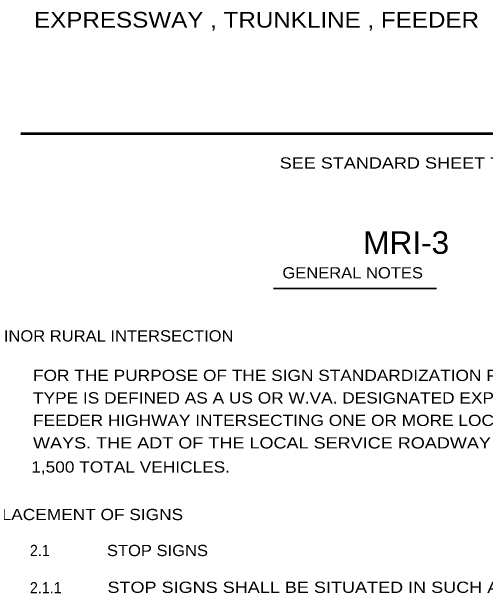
# Model space of a CAD drawing. Extents: x -128302 to -127447, y -39252 to -38708.
# Drawn here: x -127727 to -127625.9, y -38980 to -38855.9 of the extents above; entities that cross this region are included whole.
import ezdxf
from ezdxf.enums import TextEntityAlignment as Align

# ---------------------------------------------------------------- set-up
doc = ezdxf.new("R2010")
doc.units = 0
doc.header["$LTSCALE"] = 0.96
doc.layers.add('1', color=7, linetype='Continuous', lineweight=53)

msp = doc.modelspace()

# ---------------------------------------------------------------- linework, layer by layer
at = {"layer": '1'}
msp.add_line((-127725.0599, -38881.8641), (-127619.4598, -38881.8641), dxfattribs=at)
at = {"layer": '1', "lineweight": 35}
msp.add_line((-127671.1358, -38914.9209), (-127636.2867, -38914.9209), dxfattribs=at)

# ---------------------------------------------------------------- texts
at = {"layer": '1'}
for s, height, width, p in [('EXPRESSWAY , TRUNKLINE , FEEDER', 3.36, 1.15, (-127722.2598, -38859.2801)), ('MINOR RURAL INTERSECTION', 2.4, 1.1, (-127731.6369, -38926.2636)), ('FOR THE PURPOSE OF THE SIGN STANDARDIZATION PROGRAM, THIS INTERSECTION', 2.4, 1.15, (-127722.4725, -38934.694)), ('TYPE IS DEFINED AS A US OR W.VA. DESIGNATED EXPRESSWAY, TRUNKLINE, OR', 2.4, 1.15, (-127722.4725, -38939.494)), ('FEEDER HIGHWAY INTERSECTING ONE OR MORE LOCAL SERVICE DESIGNATED ROAD-', 2.4, 1.15, (-127722.4725, -38944.294)), ('WAYS. THE ADT OF THE LOCAL SERVICE ROADWAY WILL NOT BE GREATER THAN ', 2.4, 1.2, (-127722.4725, -38949.094)), ('1,500 TOTAL VEHICLES. ', 2.4, 1.15, (-127722.8619, -38954.2339)), ('PLACEMENT OF SIGNS', 2.4, 1.15, (-127731.6369, -38964.38)), ('2.1', 2.4, 0.95, (-127723.1362, -38972.0582)), ('STOP SIGNS', 2.4, 1.1, (-127706.6831, -38972.0581)), ('2.1.1', 2.4, 0.95, (-127723.1362, -38980.0105)), ('STOP SIGNS SHALL BE SITUATED IN SUCH A MANNER THAT THE SIGN', 2.4, 1.2, (-127706.5746, -38979.9119))]:
    msp.add_text(s, height=height, dxfattribs=dict(at, width=width)).set_placement(p)
at = {"layer": '1', "width": 1.2}
msp.add_text('SEE STANDARD SHEET TP3-1', height=2.4, dxfattribs=at).set_placement((-127614.3665, -38889.3593), align=Align.RIGHT)
at = {"layer": '1'}
for s, height, width, p in [('MRI-3', 4.8, 1.05, (-127642.7783, -38907.5576)), ('GENERAL NOTES', 2.4, 1.1, (-127654.2091, -38912.8019))]:
    msp.add_text(s, height=height, dxfattribs=dict(at, width=width)).set_placement(p, align=Align.CENTER)

doc.saveas('drawing.dxf')
